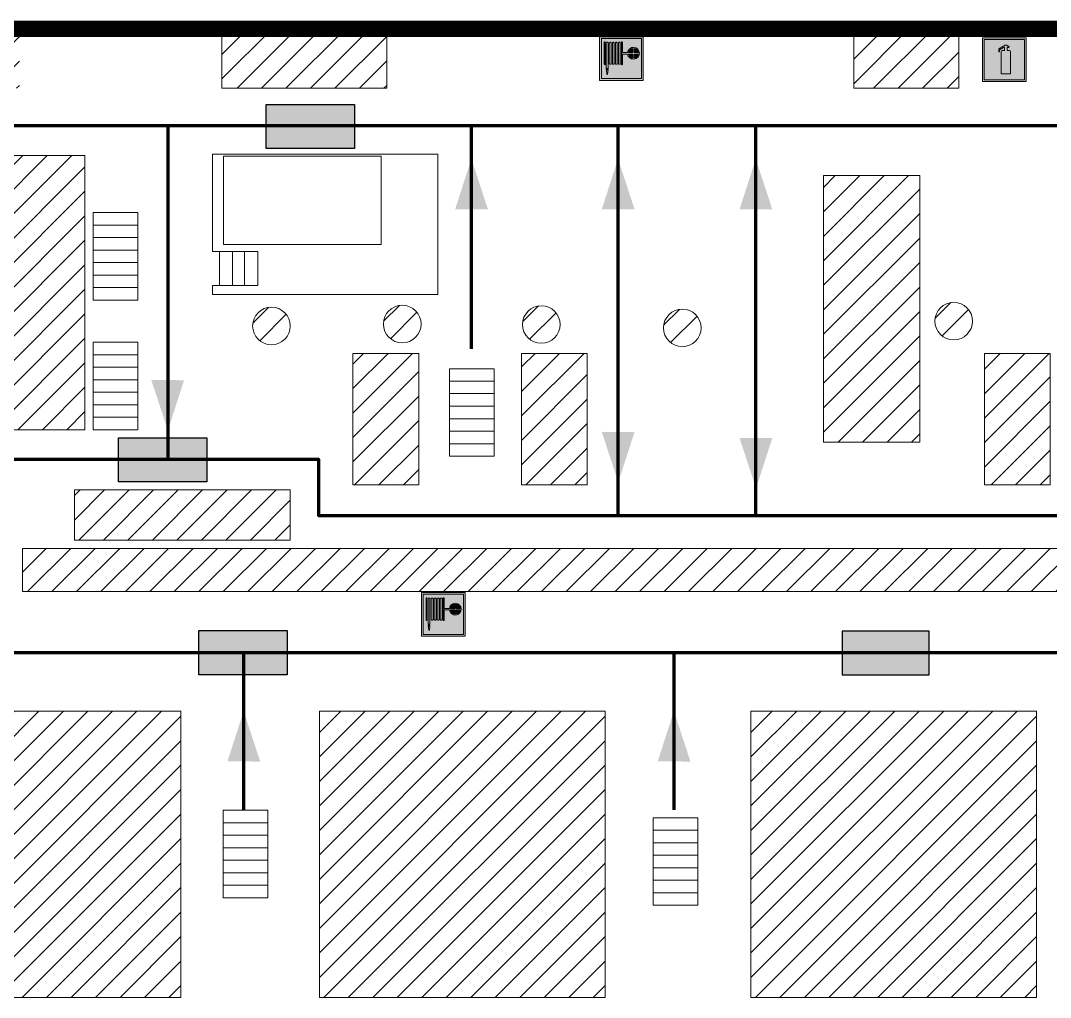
# Model space of a CAD drawing. Header units: millimetres. Extents: x 13114 to 67229, y 22859 to 38520.
# Drawn here: x 30236.9 to 30425.7, y 25207.8 to 25386.9 of the extents above; entities that cross this region are included whole.
import ezdxf

# ---------------------------------------------------------------- set-up
doc = ezdxf.new("R2010")
doc.units = ezdxf.units.MM
doc.layers.add('План_Штампы', color=7, linetype='Continuous')
pattern_1 = [(225, (59217.0612, 30203.0547), (2.24506403, -2.24506403), [])]

# ---------------------------------------------------------------- blocks, each defined once
blk = doc.blocks.new('A$C37112FD5')
at = {"true_color": 0xf5f5ff}
h = blk.add_hatch(color=7, dxfattribs=at)
h.dxf.hatch_style = 1
h.paths.add_polyline_path([(12.8, -7.4), (0, -7.4), (0, -20.2), (12.8, -20.2)])
h.paths.add_polyline_path([(12.29, -7.91), (12.29, -19.69), (0.51, -19.69), (0.51, -7.91)], flags=16)
h.paths.add_polyline_path([(4.98, -9.04, -0.42597), (5.17, -9.22), (5.17, -12.25), (5.17, -15.29, -0.432244), (4.98, -15.47), (4.83, -15.47, -0.42597), (4.64, -15.29), (4.64, -12.25), (4.64, -9.22, -0.432244), (4.83, -9.04)], flags=0)
h.paths.add_polyline_path([(4.28, -9.22), (4.28, -12.25), (4.28, -15.29, -0.432244), (4.09, -15.47), (3.94, -15.47, -0.42597), (3.75, -15.29), (3.75, -12.25), (3.75, -9.22, -0.432244), (3.94, -9.04), (4.09, -9.04, -0.42597)], flags=0)
h.paths.add_polyline_path([(5.72, -9.04), (5.87, -9.04, -0.42597), (6.06, -9.22), (6.06, -12.25), (6.06, -15.29, -0.432244), (5.87, -15.47), (5.72, -15.47, -0.42597), (5.53, -15.29), (5.53, -12.25), (5.53, -9.22, -0.432244)], flags=0)
h.paths.add_polyline_path([(6.42, -8.9), (6.5, -8.9, -0.42597), (6.69, -9.08), (6.69, -12.03), (8.21, -12.03, -15.824349), (8.21, -12.47), (6.69, -12.47), (6.69, -15.42, -0.432244), (6.5, -15.6), (6.42, -15.6)], flags=0)
h.paths.add_polyline_path([(3.39, -9.22), (3.39, -12.25), (3.39, -15.29, -0.432244), (3.2, -15.47), (3.05, -15.47, -0.42597), (2.85, -15.29), (2.85, -12.25), (2.85, -9.22, -0.432244), (3.05, -9.04), (3.2, -9.04, -0.42597)], flags=0)
h.paths.add_polyline_path([(2.5, -9.22), (2.5, -16.71), (1.96, -16.71), (1.96, -9.22, -0.432244), (2.15, -9.04), (2.31, -9.04, -0.42597)], flags=0)
h.paths.add_polyline_path([(1.61, -8.9), (1.61, -15.6), (1.57, -15.6, -0.42597), (1.37, -15.42), (1.37, -12.03), (1.37, -9.09, -0.432244), (1.57, -8.9)], flags=0)
h.paths.add_polyline_path([(9.76, -10.81), (9.76, -12.03), (8.49, -12.03, -0.336371)], flags=0)
h.paths.add_polyline_path([(8.49, -12.47), (9.76, -12.47), (9.76, -13.7, -0.336371)], flags=0)
h.paths.add_polyline_path([(10.11, -10.81, -0.336371), (11.38, -12.03), (10.11, -12.03)], flags=0)
h.paths.add_polyline_path([(10.11, -12.47), (11.38, -12.47, -0.336371), (10.11, -13.7)], flags=0)
h.paths.add_polyline_path([(2.5, -16.84), (2.5, -17.05), (1.97, -17.05), (1.97, -16.84)], flags=0)
h.paths.add_polyline_path([(2.5, -17.24, -0.033778), (2.24, -18.6, -0.033778), (1.97, -17.24)], flags=0)
h = blk.add_hatch(color=242)
h.dxf.hatch_style = 1
h.paths.add_polyline_path([(12.29, -7.91), (0.51, -7.91), (0.51, -19.69), (12.29, -19.69)])
h.paths.add_polyline_path([(6.42, -15.6), (6.42, -8.9), (6.5, -8.9, -0.42597), (6.69, -9.08), (6.69, -12.03), (8.21, -12.03, -15.824349), (8.21, -12.47), (6.69, -12.47), (6.69, -15.42, -0.432244), (6.5, -15.6)], flags=16)
h.paths.add_polyline_path([(5.87, -15.47), (5.72, -15.47, -0.42597), (5.53, -15.29), (5.53, -12.25), (5.53, -9.22, -0.432244), (5.72, -9.04), (5.87, -9.04, -0.42597), (6.06, -9.22), (6.06, -12.25), (6.06, -15.29, -0.432244)], flags=16)
h.paths.add_polyline_path([(4.98, -15.47), (4.83, -15.47, -0.42597), (4.64, -15.29), (4.64, -12.25), (4.64, -9.22, -0.432244), (4.83, -9.04), (4.98, -9.04, -0.42597), (5.17, -9.22), (5.17, -12.25), (5.17, -15.29, -0.432244)], flags=16)
h.paths.add_polyline_path([(4.09, -15.47), (3.94, -15.47, -0.42597), (3.75, -15.29), (3.75, -12.25), (3.75, -9.22, -0.432244), (3.94, -9.04), (4.09, -9.04, -0.42597), (4.28, -9.22), (4.28, -12.25), (4.28, -15.29, -0.432244)], flags=16)
h.paths.add_polyline_path([(3.2, -15.47), (3.05, -15.47, -0.42597), (2.85, -15.29), (2.85, -12.25), (2.85, -9.22, -0.432244), (3.05, -9.04), (3.2, -9.04, -0.42597), (3.39, -9.22), (3.39, -12.25), (3.39, -15.29, -0.432244)], flags=16)
h.paths.add_polyline_path([(2.5, -17.05), (1.97, -17.05), (1.97, -16.84), (2.5, -16.84)], flags=16)
h.paths.add_polyline_path([(2.5, -17.24, -0.033778), (2.24, -18.6, -0.033778), (1.97, -17.24)], flags=16)
h.paths.add_polyline_path([(2.5, -16.71), (1.96, -16.71), (1.96, -9.22, -0.432244), (2.15, -9.04), (2.31, -9.04, -0.42597), (2.5, -9.22)], flags=16)
h.paths.add_polyline_path([(1.61, -15.6), (1.57, -15.6, -0.42597), (1.37, -15.42), (1.37, -12.03), (1.37, -9.09, -0.432244), (1.57, -8.9), (1.61, -8.9)], flags=16)
h.paths.add_polyline_path([(8.49, -12.47), (9.76, -12.47), (9.76, -13.7, -0.336371)], flags=0)
h.paths.add_polyline_path([(10.11, -13.7), (10.11, -12.47), (11.38, -12.47, -0.336371)], flags=0)
h.paths.add_polyline_path([(8.49, -12.03, -0.336371), (9.76, -10.81), (9.76, -12.03)], flags=0)
h.paths.add_polyline_path([(10.11, -12.03), (10.11, -10.81, -0.336371), (11.38, -12.03)], flags=0)
h = blk.add_hatch(color=7, dxfattribs=at)
h.dxf.hatch_style = 1
h.paths.add_polyline_path([(1.61, -8.9), (1.57, -8.9, 0.432244), (1.37, -9.09), (1.37, -12.03), (1.37, -15.42, 0.42597), (1.57, -15.6), (1.61, -15.6)])
h.paths.add_polyline_path([(2.5, -9.22, 0.42597), (2.31, -9.04), (2.15, -9.04, 0.432244), (1.96, -9.22), (1.96, -16.71), (2.5, -16.71)])
h.paths.add_polyline_path([(2.5, -16.84), (1.97, -16.84), (1.97, -17.05), (2.5, -17.05)])
h.paths.add_polyline_path([(2.5, -17.24), (1.97, -17.24, 0.033778), (2.24, -18.6, 0.033778)])
h.paths.add_polyline_path([(3.39, -12.25), (3.39, -9.22, 0.42597), (3.2, -9.04), (3.05, -9.04, 0.432244), (2.85, -9.22), (2.85, -12.25), (2.85, -15.29, 0.42597), (3.05, -15.47), (3.2, -15.47, 0.432244), (3.39, -15.29)])
h.paths.add_polyline_path([(4.28, -12.25), (4.28, -9.22, 0.42597), (4.09, -9.04), (3.94, -9.04, 0.432244), (3.75, -9.22), (3.75, -12.25), (3.75, -15.29, 0.42597), (3.94, -15.47), (4.09, -15.47, 0.432244), (4.28, -15.29)])
h.paths.add_polyline_path([(5.17, -12.25), (5.17, -9.22, 0.42597), (4.98, -9.04), (4.83, -9.04, 0.432244), (4.64, -9.22), (4.64, -12.25), (4.64, -15.29, 0.42597), (4.83, -15.47), (4.98, -15.47, 0.432244), (5.17, -15.29)])
h.paths.add_polyline_path([(6.06, -12.25), (6.06, -9.22, 0.42597), (5.87, -9.04), (5.72, -9.04, 0.432244), (5.53, -9.22), (5.53, -12.25), (5.53, -15.29, 0.42597), (5.72, -15.47), (5.87, -15.47, 0.432244), (6.06, -15.29)])
h.paths.add_polyline_path([(6.69, -12.47), (8.21, -12.47, 15.824349), (8.21, -12.03), (6.69, -12.03), (6.69, -9.08, 0.42597), (6.5, -8.9), (6.42, -8.9), (6.42, -15.6), (6.5, -15.6, 0.432244), (6.69, -15.42)])
h.paths.add_polyline_path([(8.49, -12.47), (9.76, -12.47), (9.76, -13.7, -0.336371)], flags=16)
h.paths.add_polyline_path([(8.49, -12.03, -0.336371), (9.76, -10.81), (9.76, -12.03)], flags=16)
h.paths.add_polyline_path([(10.11, -12.47), (11.38, -12.47, -0.336371), (10.11, -13.7)], flags=16)
h.paths.add_polyline_path([(10.11, -12.03), (10.11, -10.81, -0.336371), (11.38, -12.03)], flags=16)
h = blk.add_hatch(color=242)
h.dxf.hatch_style = 1
h.paths.add_polyline_path([(9.76, -10.81, 0.336371), (8.49, -12.03), (9.76, -12.03)])
h.paths.add_polyline_path([(10.11, -10.81), (10.11, -12.03), (11.38, -12.03, 0.336371)])
h.paths.add_polyline_path([(11.38, -12.47), (10.11, -12.47), (10.11, -13.7, 0.336371)])
h.paths.add_polyline_path([(9.76, -12.47), (8.49, -12.47, 0.336371), (9.76, -13.7)])
at = {"color": 242, "lineweight": 5}
for p, q in [((0, -20.2), (0, -7.4)), ((0, -7.4), (12.8, -7.4)), ((1.57, -8.9), (1.61, -8.9)), ((1.61, -8.9), (1.61, -15.6)), ((2.15, -9.04), (2.31, -9.04)), ((3.05, -9.04), (3.2, -9.04)), ((3.94, -9.04), (4.09, -9.04)), ((4.83, -9.04), (4.98, -9.04)), ((5.72, -9.04), (5.87, -9.04)), ((6.42, -8.9), (6.42, -15.6)), ((6.5, -8.9), (6.42, -8.9)), ((12.8, -20.2), (12.8, -7.4)), ((1.37, -12.03), (1.37, -9.08)), ((1.37, -12.03), (1.37, -15.42)), ((1.96, -16.71), (1.96, -9.22)), ((2.5, -16.71), (2.5, -9.22)), ((2.85, -12.25), (2.85, -9.22)), ((3.39, -12.25), (3.39, -9.22)), ((3.75, -12.25), (3.75, -9.22)), ((4.28, -12.25), (4.28, -9.22)), ((4.64, -12.25), (4.64, -9.22)), ((5.17, -12.25), (5.17, -9.22)), ((5.53, -12.25), (5.53, -9.22)), ((6.06, -12.25), (6.06, -9.22)), ((6.69, -12.03), (6.69, -9.08)), ((8.21, -12.03), (6.69, -12.03)), ((9.76, -12.03), (8.49, -12.03)), ((9.76, -10.81), (9.76, -12.03)), ((10.11, -10.81), (10.11, -12.03)), ((11.38, -12.03), (10.11, -12.03)), ((2.85, -12.25), (2.85, -15.29)), ((3.39, -12.25), (3.39, -15.29)), ((3.75, -12.25), (3.75, -15.29)), ((4.28, -12.25), (4.28, -15.29)), ((4.64, -12.25), (4.64, -15.29)), ((5.17, -12.25), (5.17, -15.29)), ((5.53, -12.25), (5.53, -15.29)), ((6.06, -12.25), (6.06, -15.29)), ((8.21, -12.47), (6.69, -12.47)), ((6.69, -12.47), (6.69, -15.42)), ((9.76, -12.47), (8.49, -12.47)), ((9.76, -12.47), (9.76, -13.7)), ((11.38, -12.47), (10.11, -12.47)), ((10.11, -12.47), (10.11, -13.7)), ((1.57, -15.6), (1.61, -15.6)), ((1.96, -16.71), (2.5, -16.71)), ((1.97, -16.84), (2.5, -16.84)), ((1.97, -17.05), (1.97, -16.84)), ((2.5, -17.05), (1.97, -17.05)), ((1.97, -17.24), (2.5, -17.24)), ((2.5, -16.84), (2.5, -17.05)), ((3.05, -15.47), (3.2, -15.47)), ((3.94, -15.47), (4.09, -15.47)), ((4.83, -15.47), (4.98, -15.47)), ((5.72, -15.47), (5.87, -15.47)), ((6.42, -15.6), (6.5, -15.6)), ((0, -20.2), (12.8, -20.2))]:
    blk.add_line(p, q, dxfattribs=at)
blk.add_lwpolyline([(0.51, -7.91), (12.29, -7.91), (12.29, -19.69), (0.51, -19.69)], close=True, dxfattribs=at)
for centre, radius, start, end in [((1.56, -9.09), 0.182, 87.1027, 180.6071), ((2.15, -9.22), 0.182, 87.1027, 180.6071), ((2.32, -9.22), 0.182, 359.3929, 92.8973), ((3.04, -9.22), 0.182, 87.1027, 180.6071), ((3.21, -9.22), 0.182, 359.3929, 92.8973), ((3.93, -9.22), 0.182, 87.1027, 180.6071), ((4.1, -9.22), 0.182, 359.3929, 92.8973), ((4.82, -9.22), 0.182, 87.1027, 180.6071), ((4.99, -9.22), 0.182, 359.3929, 92.8973), ((5.71, -9.22), 0.182, 87.1027, 180.6071), ((5.88, -9.22), 0.182, 359.3929, 92.8973), ((6.51, -9.09), 0.182, 359.3929, 92.8973), ((9.93, -12.25), 1.74, 187.2319, 172.7681), ((9.93, -12.25), 1.46, 96.9927, 171.3585), ((9.93, -12.25), 1.46, 8.6415, 83.0073), ((9.93, -12.25), 1.46, 188.6415, 263.0073), ((9.93, -12.25), 1.46, 276.9927, 351.3585), ((1.56, -15.42), 0.182, 179.3929, 272.8973), ((12.17, -15.98), 10.27, 187.041, 194.7793), ((-7.7, -15.98), 10.27, 345.2207, 352.959), ((3.04, -15.29), 0.182, 179.3929, 272.8973), ((3.21, -15.29), 0.182, 267.1027, 0.6071), ((3.93, -15.29), 0.182, 179.3929, 272.8973), ((4.1, -15.29), 0.182, 267.1027, 0.6071), ((4.82, -15.29), 0.182, 179.3929, 272.8973), ((4.99, -15.29), 0.182, 267.1027, 0.6071), ((5.71, -15.29), 0.182, 179.3929, 272.8973), ((5.88, -15.29), 0.182, 267.1027, 0.6071), ((6.51, -15.42), 0.182, 267.1027, 0.6071)]:
    blk.add_arc(centre, radius, start, end, dxfattribs=at)
blk = doc.blocks.new('A$C32E8229D')
at = {"true_color": 0xffffff}
blk.add_hatch(color=7, dxfattribs=at).paths.add_polyline_path([(0, 0), (0, -8), (16, -8), (16, 0)])
h = blk.add_hatch(color=126)
h.paths.add_polyline_path([(0.2, -0.2), (15.8, -0.2), (15.8, -7.8), (0.2, -7.8)])
h.paths.add_polyline_path([(13.49, -2.05), (12.08, -2.05), (11.37, -2.63, 0.162397), (11.29, -2.84), (11.29, -3.63), (10.35, -3.63), (10.35, -4.05), (11.68, -4.05), (11.68, -3.48), (12.26, -4.28), (11.29, -5.1), (11.29, -6.78), (11.85, -6.78), (11.85, -5.44), (12.8, -4.64), (12.8, -5.94), (14.46, -5.94), (14.46, -5.39), (13.45, -5.39), (13.45, -3.97), (12.46, -2.59), (13.15, -2.59), (13.69, -3.34), (14.18, -3)], flags=16)
h.paths.add_polyline_path([(10.74, -1.82, 1), (11.8, -1.82, 1)], flags=16)
h.paths.add_polyline_path([(9.39, -3.59), (5.99, -3.59), (6.56, -3.03), (5.91, -3.03), (5.1, -3.83), (5.91, -4.64), (6.56, -4.64), (5.99, -4.09), (9.39, -4.09)], flags=16)
h.paths.add_polyline_path([(4.29, -1.08), (1.72, -1.08), (1.72, -6.6), (4.29, -6.6)], flags=16)
at = {"color": 126}
blk.add_lwpolyline([(16, -8), (0, -8), (0, 0), (16, 0)], close=True, dxfattribs=at)
blk = doc.blocks.new('A$C3AD82952')
at = {"true_color": 0xf5f5ff}
h = blk.add_hatch(color=7, dxfattribs=at)
h.dxf.hatch_style = 1
h.paths.add_polyline_path([(8.21, 8.73, 0.414214), (7.89, 9.05), (7.22, 9.05), (7.22, 9.92), (7.59, 9.92, 1), (7.57, 10.36), (7.22, 10.36), (7.22, 10.6), (6.43, 10.6), (6.43, 10.36), (6.01, 10.36), (4.74, 9.59), (4.74, 8.69), (4.98, 8.73), (4.98, 9.26), (6.12, 9.91), (6.43, 9.91), (6.43, 9.05), (5.76, 9.05, 0.414214), (5.44, 8.73), (5.44, 2.2), (8.21, 2.2)], flags=0)
h.paths.add_polyline_path([(12.8, 12.8), (0, 12.8), (0, 0), (12.8, 0)])
h.paths.add_polyline_path([(0.51, 12.29), (12.29, 12.29), (12.29, 0.51), (0.51, 0.51)], flags=16)
h.paths.add_polyline_path([(4.74, 9.59), (6.01, 10.36), (6.43, 10.36), (6.43, 10.6), (7.22, 10.6), (7.22, 10.36), (7.59, 10.36, -0.94586), (7.59, 9.92), (7.22, 9.92), (7.22, 9.05), (7.89, 9.05, -0.414214), (8.21, 8.73), (8.21, 2.2), (5.44, 2.2), (5.44, 8.73, -0.414214), (5.76, 9.05), (6.43, 9.05), (6.43, 9.91), (6.12, 9.91), (4.98, 9.26), (4.98, 8.73), (4.74, 8.69)], flags=0)
h = blk.add_hatch(color=242)
h.dxf.hatch_style = 1
h.paths.add_polyline_path([(12.29, 12.29), (0.51, 12.29), (0.51, 0.51), (12.29, 0.51)])
h.paths.add_polyline_path([(4.74, 8.69), (4.74, 9.59), (6.01, 10.36), (6.43, 10.36), (6.43, 10.6), (7.22, 10.6), (7.22, 10.36), (7.59, 10.36, -0.94586), (7.59, 9.92), (7.22, 9.92), (7.22, 9.05), (7.89, 9.05, -0.414214), (8.21, 8.73), (8.21, 2.2), (5.44, 2.2), (5.44, 8.73, -0.414214), (5.76, 9.05), (6.43, 9.05), (6.43, 9.91), (6.12, 9.91), (4.98, 9.26), (4.98, 8.73)], flags=16)
h = blk.add_hatch(color=7, dxfattribs=at)
h.dxf.hatch_style = 1
h.paths.add_polyline_path([(8.21, 8.73, 0.414214), (7.89, 9.05), (7.22, 9.05), (7.22, 9.92), (7.59, 9.92, 1), (7.57, 10.36), (7.22, 10.36), (7.22, 10.6), (6.43, 10.6), (6.43, 10.36), (6.01, 10.36), (4.74, 9.59), (4.74, 8.69), (4.98, 8.73), (4.98, 9.26), (6.12, 9.91), (6.43, 9.91), (6.43, 9.05), (5.76, 9.05, 0.414214), (5.44, 8.73), (5.44, 2.2), (8.21, 2.2)])
at = {"color": 242, "lineweight": 5}
for p, q in [((0, 0), (0, 12.8)), ((0, 12.8), (12.8, 12.8)), ((12.8, 0), (12.8, 12.8)), ((6.01, 10.36), (4.74, 9.59)), ((4.74, 9.59), (4.74, 8.69)), ((4.98, 9.26), (6.12, 9.91)), ((4.98, 8.73), (4.98, 9.26)), ((6.01, 10.36), (6.43, 10.36)), ((6.12, 9.91), (6.43, 9.91)), ((7.22, 10.6), (6.43, 10.6)), ((6.43, 10.6), (6.43, 10.36)), ((6.43, 9.91), (6.43, 9.05)), ((7.22, 10.36), (7.22, 10.6)), ((7.59, 10.36), (7.22, 10.36)), ((7.22, 9.05), (7.22, 9.92)), ((7.59, 9.92), (7.22, 9.92)), ((4.74, 8.69), (4.98, 8.73)), ((5.44, 2.2), (5.44, 8.73)), ((5.76, 9.05), (6.43, 9.05)), ((7.89, 9.05), (7.22, 9.05)), ((8.21, 2.2), (8.21, 8.73)), ((0, 0), (12.8, 0)), ((5.44, 2.2), (8.21, 2.2))]:
    blk.add_line(p, q, dxfattribs=at)
blk.add_lwpolyline([(0.51, 12.29), (12.29, 12.29), (12.29, 0.51), (0.51, 0.51)], close=True, dxfattribs=at)
for centre, radius, start, end in [((7.58, 10.14), 0.223, 273.1875, 86.8125), ((5.76, 8.73), 0.32, 90, 180), ((7.89, 8.73), 0.32, 0, 90)]:
    blk.add_arc(centre, radius, start, end, dxfattribs=at)

msp = doc.modelspace()

# ---------------------------------------------------------------- hatches: boundary and pattern name
at = {"lineweight": 0}
h = msp.add_hatch(dxfattribs=at)
h.set_pattern_fill('ANSI31', color=256, angle=180)
h.set_pattern_definition(pattern_1)
h.paths.add_polyline_path([(30491.09, 25282.2), (30491.09, 25290.14), (30237.2, 25290.14), (30237.2, 25282.2)])
h.paths.add_polyline_path([(30246.73, 25300.85), (30246.73, 25291.65), (30286.3, 25291.65), (30286.3, 25300.85)])
h.paths.add_polyline_path([(30248.66, 25362.17), (30230.98, 25362.17), (30230.98, 25311.9), (30248.66, 25311.9)])
h.paths.add_polyline_path([(30208.32, 25320.57), (30219.13, 25320.57), (30219.13, 25362.17), (30208.32, 25362.17)])
h.paths.add_polyline_path([(30206.63, 25385.43), (30206.63, 25374.52), (30236.62, 25374.52), (30236.62, 25385.43)])
h.paths.add_polyline_path([(30304, 25374.52), (30304, 25385.43), (30273.77, 25385.43), (30273.77, 25374.52)])
h.paths.add_polyline_path([(30408.9, 25374.52), (30408.9, 25385.43), (30389.63, 25385.43), (30389.63, 25374.52)])
h = msp.add_hatch(dxfattribs=at)
h.set_pattern_fill('ANSI31', color=256, angle=180)
h.set_pattern_definition(pattern_1)
h.paths.add_polyline_path([(30468.88, 25309.63), (30486.53, 25309.63), (30486.53, 25358.49), (30468.88, 25358.49)])
h.paths.add_polyline_path([(30442.63, 25301.77), (30454.7, 25301.77), (30454.7, 25325.9), (30442.63, 25325.9)])
h.paths.add_polyline_path([(30425.68, 25325.9), (30413.6, 25325.9), (30413.6, 25301.77), (30425.68, 25301.77)])
h.paths.add_polyline_path([(30401.73, 25358.49), (30384.08, 25358.49), (30384.08, 25309.63), (30401.73, 25309.63)])
h.paths.add_polyline_path([(30328.7, 25301.77), (30340.77, 25301.77), (30340.77, 25325.9), (30328.7, 25325.9)])
h.paths.add_polyline_path([(30297.8, 25301.77), (30309.88, 25301.77), (30309.88, 25325.9), (30297.8, 25325.9)])
h = msp.add_hatch(dxfattribs=at)
h.set_pattern_fill('ANSI31', color=256, angle=180)
h.set_pattern_definition([(225, (59037.462, 30201.995), (2.24506403, -2.24506403), [])])
h.paths.add_polyline_path([(30286.3, 25330.92, 1), (30279.4, 25330.92, 1)])
h = msp.add_hatch(dxfattribs=at)
h.set_pattern_fill('ANSI31', color=256, angle=180)
h.set_pattern_definition([(225, (59061.4527, 30202.3502), (2.24506403, -2.24506403), [])])
h.paths.add_polyline_path([(30310.29, 25331.28, 1), (30303.39, 25331.28, 1)])
h = msp.add_hatch(dxfattribs=at)
h.set_pattern_fill('ANSI31', color=256, angle=180)
h.set_pattern_definition([(225, (59086.9537, 30202.2614), (2.24506403, -2.24506403), [])])
h.paths.add_polyline_path([(30335.79, 25331.19, 1), (30328.89, 25331.19, 1)])
h = msp.add_hatch(dxfattribs=at)
h.set_pattern_fill('ANSI31', color=256, angle=180)
h.set_pattern_definition([(225, (59112.8102, 30201.64), (2.24506403, -2.24506403), [])])
h.paths.add_polyline_path([(30361.64, 25330.57, 1), (30354.75, 25330.57, 1)])
h = msp.add_hatch(dxfattribs=at)
h.set_pattern_fill('ANSI31', color=256, angle=180)
h.set_pattern_definition([(225, (59162.578, 30202.878), (2.24506403, -2.24506403), [])])
h.paths.add_polyline_path([(30411.41, 25331.81, 1), (30404.52, 25331.81, 1)])
h = msp.add_hatch(dxfattribs=at)
h.set_pattern_fill('ANSI31', color=256, angle=180)
h.set_pattern_definition([(225, (59008.7378, 29665.3625), (2.24506403, -2.24506403), [])])
h.paths.add_polyline_path([(30266.24, 25260.28), (30213.86, 25260.28), (30213.86, 25207.79), (30266.24, 25207.79)])
h = msp.add_hatch(dxfattribs=at)
h.set_pattern_fill('ANSI31', color=256, angle=180)
h.set_pattern_definition([(225, (59086.5274, 29665.3625), (2.24506403, -2.24506403), [])])
h.paths.add_polyline_path([(30344.03, 25260.28), (30291.65, 25260.28), (30291.65, 25207.79), (30344.03, 25207.79)])
h = msp.add_hatch(dxfattribs=at)
h.set_pattern_fill('ANSI31', color=256, angle=180)
h.set_pattern_definition([(225, (59165.6676, 29665.3625), (2.24506403, -2.24506403), [])])
h.paths.add_polyline_path([(30423.17, 25260.28), (30370.79, 25260.28), (30370.79, 25207.79), (30423.17, 25207.79)])

# ---------------------------------------------------------------- linework, layer by layer
at = {"lineweight": 100, "const_width": 3}
msp.add_lwpolyline([(30056.1, 25349.3), (30068.51, 25349.3), (30068.51, 25297.31), (30206.63, 25297.31), (30206.63, 25385.43), (30519.11, 25385.43), (30519.11, 25279.77)], dxfattribs=at)
at = {"lineweight": 0}
for points in [[(30304, 25374.52), (30273.77, 25374.52), (30273.77, 25385.43), (30304, 25385.43)], [(30408.9, 25374.52), (30389.63, 25374.52), (30389.63, 25385.43), (30408.9, 25385.43)], [(30248.66, 25311.9), (30230.98, 25311.9), (30230.98, 25362.17), (30248.66, 25362.17)], [(30302.97, 25345.89), (30274.05, 25345.89), (30274.05, 25362.06), (30302.97, 25362.06)], [(30401.73, 25309.63), (30384.08, 25309.63), (30384.08, 25358.49), (30401.73, 25358.49)], [(30258.33, 25351.71), (30250.16, 25351.71), (30250.16, 25349.42), (30258.33, 25349.42)], [(30258.33, 25349.42), (30250.16, 25349.42), (30250.16, 25347.12), (30258.33, 25347.12)], [(30258.33, 25347.12), (30250.16, 25347.12), (30250.16, 25344.83), (30258.33, 25344.83)], [(30258.33, 25344.83), (30250.16, 25344.83), (30250.16, 25342.54), (30258.33, 25342.54)], [(30258.33, 25342.54), (30250.16, 25342.54), (30250.16, 25340.25), (30258.33, 25340.25)], [(30258.33, 25340.25), (30250.16, 25340.25), (30250.16, 25337.95), (30258.33, 25337.95)], [(30258.33, 25337.95), (30250.16, 25337.95), (30250.16, 25335.66), (30258.33, 25335.66)], [(30258.33, 25327.95), (30250.16, 25327.95), (30250.16, 25325.66), (30258.33, 25325.66)], [(30258.33, 25325.66), (30250.16, 25325.66), (30250.16, 25323.36), (30258.33, 25323.36)], [(30309.88, 25301.77), (30297.8, 25301.77), (30297.8, 25325.9), (30309.88, 25325.9)], [(30340.77, 25301.77), (30328.7, 25301.77), (30328.7, 25325.9), (30340.77, 25325.9)], [(30425.68, 25301.77), (30413.6, 25301.77), (30413.6, 25325.9), (30425.68, 25325.9)], [(30258.33, 25323.36), (30250.16, 25323.36), (30250.16, 25321.07), (30258.33, 25321.07)], [(30323.68, 25323.09), (30315.5, 25323.09), (30315.5, 25320.8), (30323.68, 25320.8)], [(30258.33, 25321.07), (30250.16, 25321.07), (30250.16, 25318.78), (30258.33, 25318.78)], [(30323.68, 25320.8), (30315.5, 25320.8), (30315.5, 25318.51), (30323.68, 25318.51)], [(30258.33, 25318.78), (30250.16, 25318.78), (30250.16, 25316.48), (30258.33, 25316.48)], [(30323.68, 25318.51), (30315.5, 25318.51), (30315.5, 25316.21), (30323.68, 25316.21)], [(30258.33, 25316.48), (30250.16, 25316.48), (30250.16, 25314.19), (30258.33, 25314.19)], [(30323.68, 25316.21), (30315.5, 25316.21), (30315.5, 25313.92), (30323.68, 25313.92)], [(30258.33, 25314.19), (30250.16, 25314.19), (30250.16, 25311.9), (30258.33, 25311.9)], [(30323.68, 25313.92), (30315.5, 25313.92), (30315.5, 25311.63), (30323.68, 25311.63)], [(30323.68, 25311.63), (30315.5, 25311.63), (30315.5, 25309.33), (30323.68, 25309.33)], [(30323.68, 25309.33), (30315.5, 25309.33), (30315.5, 25307.04), (30323.68, 25307.04)], [(30286.3, 25291.65), (30246.73, 25291.65), (30246.73, 25300.85), (30286.3, 25300.85)], [(30491.09, 25282.2), (30237.2, 25282.2), (30237.2, 25290.14), (30491.09, 25290.14)], [(30266.24, 25207.79), (30213.86, 25207.79), (30213.86, 25260.28), (30266.24, 25260.28)], [(30344.03, 25207.79), (30291.65, 25207.79), (30291.65, 25260.28), (30344.03, 25260.28)], [(30423.17, 25207.79), (30370.79, 25207.79), (30370.79, 25260.28), (30423.17, 25260.28)], [(30282.17, 25242.11), (30273.99, 25242.11), (30273.99, 25239.82), (30282.17, 25239.82)], [(30282.17, 25239.82), (30273.99, 25239.82), (30273.99, 25237.53), (30282.17, 25237.53)], [(30361.03, 25240.75), (30352.85, 25240.75), (30352.85, 25238.45), (30361.03, 25238.45)], [(30282.17, 25237.53), (30273.99, 25237.53), (30273.99, 25235.24), (30282.17, 25235.24)], [(30361.03, 25238.45), (30352.85, 25238.45), (30352.85, 25236.16), (30361.03, 25236.16)], [(30361.03, 25236.16), (30352.85, 25236.16), (30352.85, 25233.87), (30361.03, 25233.87)], [(30282.17, 25235.24), (30273.99, 25235.24), (30273.99, 25232.94), (30282.17, 25232.94)], [(30361.03, 25233.87), (30352.85, 25233.87), (30352.85, 25231.58), (30361.03, 25231.58)], [(30282.17, 25232.94), (30273.99, 25232.94), (30273.99, 25230.65), (30282.17, 25230.65)], [(30282.17, 25230.65), (30273.99, 25230.65), (30273.99, 25228.36), (30282.17, 25228.36)], [(30361.03, 25231.58), (30352.85, 25231.58), (30352.85, 25229.28), (30361.03, 25229.28)], [(30282.17, 25228.36), (30273.99, 25228.36), (30273.99, 25226.06), (30282.17, 25226.06)], [(30361.03, 25229.28), (30352.85, 25229.28), (30352.85, 25226.99), (30361.03, 25226.99)], [(30361.03, 25226.99), (30352.85, 25226.99), (30352.85, 25224.7), (30361.03, 25224.7)]]:
    msp.add_lwpolyline(points, close=True, dxfattribs=at)
at = {"color": 126, "lineweight": 100, "true_color": 0x008754}
for points in [[(30505.05, 25282.13), (30505.05, 25367.65), (30225.5, 25367.65), (30225.5, 25271.01)], [(30263.91, 25306.48), (30263.91, 25367.65)], [(30319.54, 25326.75), (30319.54, 25367.65)], [(30346.43, 25296.16), (30346.43, 25367.65)], [(30371.69, 25296.16), (30371.69, 25367.65)], [(30507.36, 25271.01), (30062.02, 25271.01), (30062.02, 25341.4), (30048.97, 25341.4), (30048.97, 25346.96)], [(30225.5, 25306.48), (30291.48, 25306.48), (30291.48, 25296.16), (30505.05, 25296.16)], [(30277.75, 25271.01), (30277.75, 25242.16)], [(30356.65, 25271.01), (30356.65, 25242.16)]]:
    msp.add_lwpolyline(points, dxfattribs=at)
at = {"lineweight": 0}
for points in [[(30272.02, 25338.32), (30272.02, 25336.72), (30313.34, 25336.72), (30313.34, 25362.41), (30272.02, 25362.41), (30272.02, 25344.59), (30280.36, 25344.59), (30280.36, 25338.32), (30272.02, 25338.32)], [(30273.31, 25344.59), (30273.31, 25338.32)], [(30275.69, 25344.59), (30275.69, 25338.32)], [(30277.91, 25344.59), (30277.91, 25338.32)]]:
    msp.add_lwpolyline(points, dxfattribs=at)
for centre in [(30282.85, 25330.92), (30306.84, 25331.28), (30332.34, 25331.19), (30358.2, 25330.57), (30407.96, 25331.81)]:
    msp.add_circle(centre, 3.45, dxfattribs=at)
at = {"layer": 'План_Штампы', "color": 126, "true_color": 0x008754}
for points in [[(30322.55, 25352.31), (30316.54, 25352.33), (30319.52, 25361.55)], [(30349.44, 25352.31), (30343.43, 25352.33), (30346.41, 25361.55)], [(30374.7, 25352.31), (30368.69, 25352.33), (30371.67, 25361.55)], [(30260.83, 25321), (30266.83, 25320.98), (30263.86, 25311.76)], [(30343.43, 25311.51), (30349.44, 25311.49), (30346.46, 25302.27)], [(30368.69, 25310.39), (30374.7, 25310.37), (30371.72, 25301.15)], [(30280.79, 25251.05), (30274.78, 25251.06), (30277.76, 25260.28)], [(30359.69, 25251.05), (30353.68, 25251.06), (30356.66, 25260.28)]]:
    msp.add_solid(points, dxfattribs=at)

# ---------------------------------------------------------------- block references
for name, p, xscale, yscale, zscale in [('A$C37112FD5', (30343.03, 25388.59), 0.6249984004534781, 0.6249984004534781, 0.6249984004534781), ('A$C3AD82952', (30413.25, 25375.77), 0.625, 0.625, 0.625), ('A$C37112FD5', (30310.36, 25286.66), 0.6249984004534781, 0.6249984004534781, 0.6249984004534781)]:
    msp.add_blockref(name, p, dxfattribs=dict(xscale=xscale, yscale=yscale, zscale=zscale))
at = {"layer": 'План_Штампы', "color": 126, "true_color": 0x008754, "xscale": 1.012510887696, "yscale": 1.012510887696, "zscale": 1.012510887696, "rotation": 359.9978653237144}
for p in [(30281.89, 25371.55), (30254.79, 25310.42), (30269.51, 25275.07)]:
    msp.add_blockref('A$C32E8229D', p, dxfattribs=at)
at = {"layer": 'План_Штампы', "color": 126, "true_color": 0x008754, "xscale": -1}
msp.add_blockref('A$C32E8229D', (30403.49, 25274.96), dxfattribs=at)

doc.saveas('drawing.dxf')
